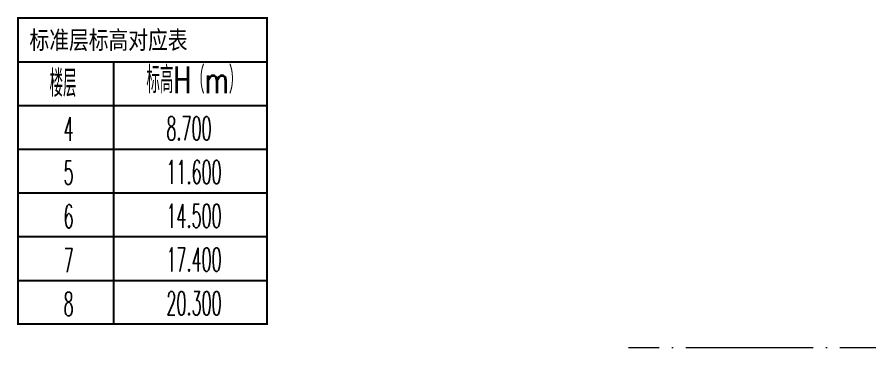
# Model space of a CAD drawing. Extents: x 27938 to 725830, y -209821 to 1628073.
# Drawn here: x 446886 to 449565, y -159743 to -158703 of the extents above; entities that cross this region are included whole.
import ezdxf

# ---------------------------------------------------------------- set-up
doc = ezdxf.new("R2010")
doc.units = 0
doc.header["$LTSCALE"] = 1000
doc.header["$MEASUREMENT"] = 0
doc.linetypes.add('DOTE', pattern=[2.42, 2, -0.2, 0.02, -0.2])
doc.layers.add('C-Sheet-图框', color=101, linetype='Continuous')
doc.layers.add('PUB_TEXT', color=4, linetype='Continuous')
doc.layers.add('DOTE', color=19, linetype='DOTE', lineweight=9)
doc.styles.add('_TCH_DIM', font='SIMPLEX.shx', dxfattribs={"width": 0.7, "bigfont": 'GBCBIG.shx'})
doc.styles.add('宋体', font='', dxfattribs={"height": 50})
doc.styles.get('宋体').set_extended_font_data('SimSun')

# ---------------------------------------------------------------- blocks, each defined once
blk = doc.blocks.new('A$C5C8026AD')
at = {"layer": 'C-Sheet-图框', "color": 0}
for p, q in [((-1349.8, 900), (-567.1, 900)), ((-1349.8, 900), (-567.1, 900)), ((-1049.5, 900), (-1049.5, 75)), ((-1349.8, 762.5), (-567.1, 762.5)), ((-1349.8, 625), (-567.1, 625)), ((-1349.8, 487.5), (-567.1, 487.5)), ((-1349.8, 350), (-567.1, 350)), ((-1349.8, 212.5), (-567.1, 212.5))]:
    blk.add_line(p, q, dxfattribs=at)
at = {"layer": 'C-Sheet-图框', "color": 0, "const_width": 6}
blk.add_lwpolyline([(-1349.8, 75), (-567.1, 75), (-567.1, 1037.5), (-1349.8, 1037.5)], close=True, dxfattribs=at)
at = {"layer": 'PUB_TEXT', "color": 2, "style": '宋体', "width": 0.8}
blk.add_text('标准层标高对应表', height=56.96, dxfattribs=at).set_placement((-1313.8, 939.9))
at = {"layer": 'PUB_TEXT', "style": '_TCH_DIM'}
for s, height, width, p in [('标高H（m）', 84.4, 0.7, (-946.2, 800.6)), ('楼层', 84.4, 0.7, (-1250.7, 789.5)), ('4', 74.4, 0.494118, (-1206.4, 651.3)), ('8.700', 74.38, 0.494118, (-883, 653.2)), ('11.600', 74.38, 0.494118, (-883, 515.7)), ('5', 74.4, 0.494118, (-1206.4, 513.8)), ('6', 74.4, 0.494118, (-1206.4, 376.3)), ('14.500', 74.38, 0.494118, (-883, 378.2)), ('7', 74.4, 0.494118, (-1206.4, 238.8)), ('17.400', 74.38, 0.494118, (-883, 240.7)), ('8', 74.4, 0.494118, (-1206.4, 101.3)), ('20.300', 74.38, 0.494118, (-883, 103.2))]:
    blk.add_text(s, height=height, dxfattribs=dict(at, width=width)).set_placement(p)

msp = doc.modelspace()

# ---------------------------------------------------------------- linework, layer by layer
at = {"layer": 'DOTE', "linetype": 'DOTE', "ltscale": 0.2}
msp.add_line((451809.2, -159743), (448809, -159743), dxfattribs=at)

# ---------------------------------------------------------------- block references
msp.add_blockref('A$C5C8026AD', (448239, -159743))

doc.saveas('drawing.dxf')
